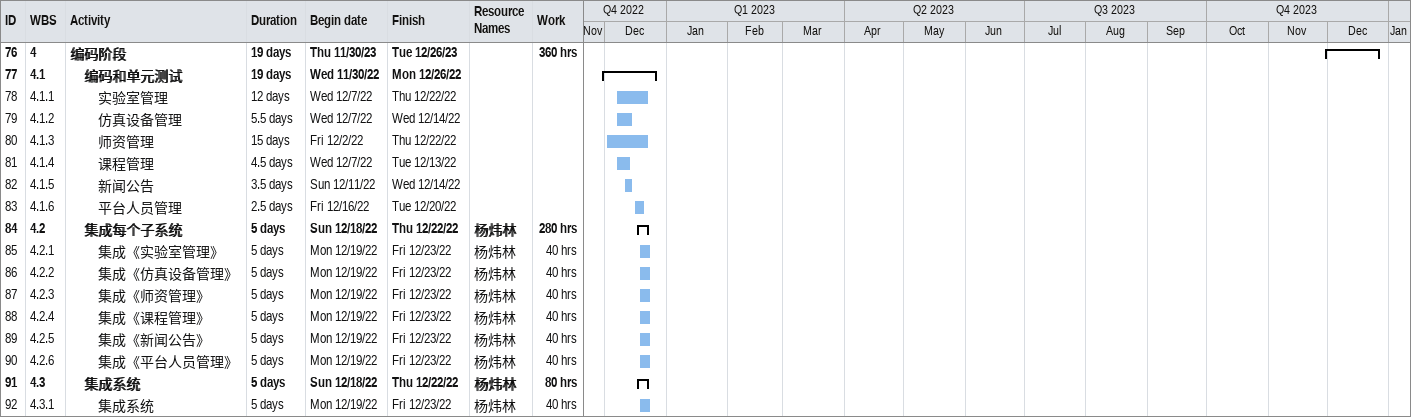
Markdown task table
| ID | WBS | Task | Duration | Start | Finish | Resources | Work (h) |
|---|---|---|---|---|---|---|---|
| 76 | 4 | **编码阶段** | 19d | 2023-11-30 | 2023-12-26 |  | 360 |
| 77 | 4.1 | **编码和单元测试** | 19d | 2022-11-30 | 2022-12-26 |  |  |
| 78 | 4.1.1 | 实验室管理 | 12d | 2022-12-07 | 2022-12-22 |  |  |
| 79 | 4.1.2 | 仿真设备管理 | 5.5d | 2022-12-07 | 2022-12-14 |  |  |
| 80 | 4.1.3 | 师资管理 | 15d | 2022-12-02 | 2022-12-22 |  |  |
| 81 | 4.1.4 | 课程管理 | 4.5d | 2022-12-07 | 2022-12-13 |  |  |
| 82 | 4.1.5 | 新闻公告 | 3.5d | 2022-12-11 | 2022-12-14 |  |  |
| 83 | 4.1.6 | 平台人员管理 | 2.5d | 2022-12-16 | 2022-12-20 |  |  |
| 84 | 4.2 | **集成每个子系统** | 5d | 2022-12-18 | 2022-12-22 | 杨炜林 | 280 |
| 85 | 4.2.1 | 集成《实验室管理》 | 5d | 2022-12-19 | 2022-12-23 | 杨炜林 | 40 |
| 86 | 4.2.2 | 集成《仿真设备管理》 | 5d | 2022-12-19 | 2022-12-23 | 杨炜林 | 40 |
| 87 | 4.2.3 | 集成《师资管理》 | 5d | 2022-12-19 | 2022-12-23 | 杨炜林 | 40 |
| 88 | 4.2.4 | 集成《课程管理》 | 5d | 2022-12-19 | 2022-12-23 | 杨炜林 | 40 |
| 89 | 4.2.5 | 集成《新闻公告》 | 5d | 2022-12-19 | 2022-12-23 | 杨炜林 | 40 |
| 90 | 4.2.6 | 集成《平台人员管理》 | 5d | 2022-12-19 | 2022-12-23 | 杨炜林 | 40 |
| 91 | 4.3 | **集成系统** | 5d | 2022-12-18 | 2022-12-22 | 杨炜林 | 80 |
| 92 | 4.3.1 | 集成系统 | 5d | 2022-12-19 | 2022-12-23 | 杨炜林 | 40 |
